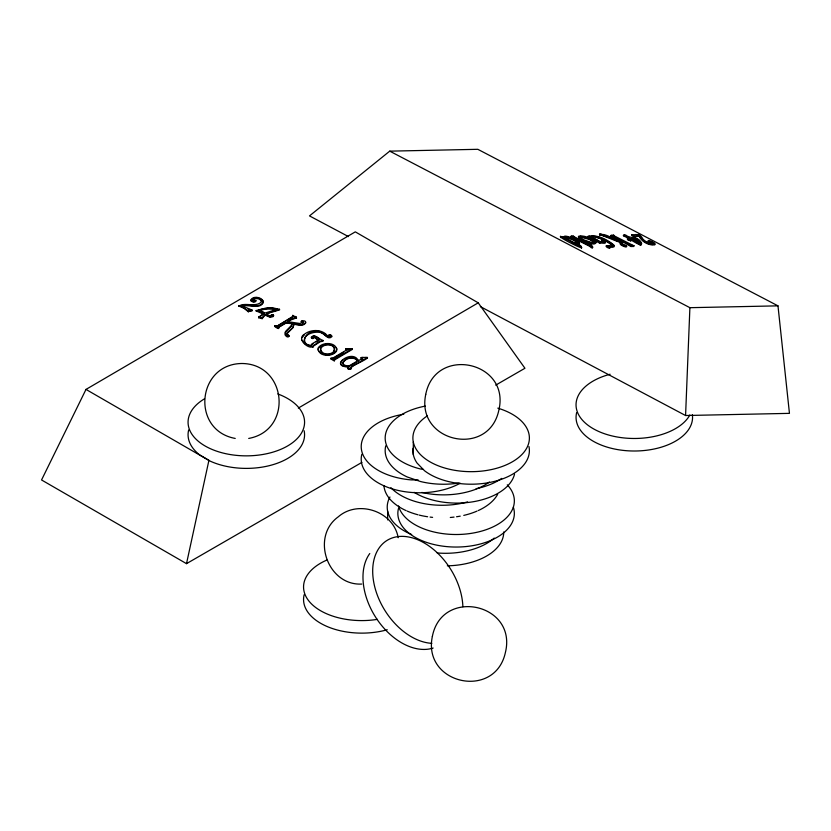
<?xml version="1.0" encoding="UTF-8"?>
<svg xmlns="http://www.w3.org/2000/svg" width="831" height="831" viewBox="0 0 831 831"><rect width="100%" height="100%" fill="white"/><g stroke="black" fill="none" stroke-linecap="round" stroke-linejoin="round"><path stroke-width="1.25" d="M304.053 341.053C304.416 333.833 313.817 331.496 319.8 332.4C324.308 332.317 327.559 340.97 331.86 336.659L331.247 335.766M389.729 151.149L477.825 149.31L777.982 305.85L789.45 413.36L685.575 415.521L689.896 307.688L389.729 151.149L309.496 215.904L348.48 236.596M302.328 323.477L303.014 322.75L302.536 321.524C299.077 321.192 305.154 319.893 305.59 321.774L305.673 322.449C303.107 326.178 297.55 324.433 293.945 323.55L293.135 327.58L286.425 334.259L287.1 336.004L287.484 335.132L288.565 335.205L288.637 336.648L286.685 336.576L285.345 335.392L285.293 332.525M334.457 349.155L333.283 352.012A7.562 4.394 -0.3 0 1 329.969 353.674L328.681 353.902A6.43 3.74 -0.3 0 1 322.885 352.832C312.176 342.902 340.762 340.772 333.283 352.593A7.562 4.394 -0.3 0 1 331.195 353.861M621.349 241.738L621.037 240.938L610.827 235.911L612.935 235.879L621.287 240.294L620.986 242.423L621.235 241.779C614.14 240.252 606.225 232.867 599.504 234.664C602.859 236.825 600.283 232.95 601.499 235.35M633.908 245.779L631.124 245.81L622.835 241.094L622.585 241.748L630.874 246.464L633.627 246.495L633.908 245.779L614.358 235.962C613.579 234.311 608.676 235.526 613.039 235.983L612.79 236.638M318.044 349.747L318.761 347.638L320.88 345.841M590.986 245.062L574.221 236.814C573.619 235.744 571.115 235.609 570.845 236.845L589.657 246.298C594.103 250.983 592.659 243.992 590.737 245.716M336.887 349.124C334.633 356.395 321.836 356.437 318.2 350.246M622.596 242.621L622.585 241.748M340.513 363.23C341.77 366.492 345.987 366.866 348.978 366.346C345.426 368.559 350.879 370.688 350.703 368.528L351.804 367.136C350.682 365.983 375.913 356.052 364.29 357.455C359.522 356.863 361.963 358.213 362.046 359.2M350.848 369.255L350.796 367.458L351.804 366.554L367.489 357.423M275.923 326.375C272.443 325.596 279.943 330.458 278.551 327.31L286.103 322.428L292.45 323.238L291.297 326.479L286.207 331.029M186.508 563.657L208.913 460.384L85.998 389.417L41.55 479.965L186.508 563.657L361.911 462.389M633.773 238.113L634.417 238.071M562.036 237.406L563.979 238.175L564.228 237.521C548.626 232.264 588.338 252.821 580.568 246.443M560.541 236.201L562.047 237.251M303.014 322.75L301.248 321.898L302.713 321.348M278.697 326.76L278.582 328.577M267.27 315.333L266.512 314.056L269.763 312.352L279.6 309.35L272.786 307.854L267.187 307.74L256.177 310.555L261.017 311.978L263.791 313.671L258.69 317.774L262.139 318.626L262.98 316.549L265.338 314.689L269.95 316.632L272.994 316.102L273.586 315.292C272.329 313.858 270.584 314.752 272.049 316.164L271.633 316.569L272.038 315.583M262.201 318.574L265.338 314.689M328.972 334.966L329.834 336.243L328.972 334.966L331.247 335.184L331.849 336.077C325.939 340.222 321.233 327.528 313.786 331.912C304.8 331.517 299.866 344.74 311.012 345.416L311.937 343.889L319.021 339.702L316.746 338.871L314.066 336.306L312.757 336.887L313.713 337.802L311.833 337.77C312.986 332.14 319.79 339.858 323.072 340.461L323.02 341.188L320.039 341.811L313.142 346.33M314.056 337.459L312.716 338.581L311.438 337.988L311.396 337.002M340.481 362.877L342.289 360.145M292.605 316.497L276.889 326.282L292.616 317.078L292.782 315.936C301.404 317.598 292.096 317.234 287.484 321.618L300.001 323.498L303.003 322.168M292.616 317.078L292.803 315.24M323.072 340.461L320.039 341.229L313.142 345.748C311.064 351.129 295.317 339.443 304.333 334.249C310.981 329.128 322.106 328.941 327.591 335.901L329.824 335.662M273.586 315.292L272.994 316.684L269.95 317.213L265.338 315.271M570.845 236.845L572.029 236.783M571.136 236.097L592.763 247.119M560.676 237.593L560.925 236.939M572.746 237.479L573.213 236.056M577.306 239.203L573.972 237.469L574.221 236.814M581.295 247.887L581.544 247.233L579.041 245.862L564.446 238.258L560.291 236.845M581.617 248.002C582.032 244.2 576.735 245.592 574.792 242.995L579.487 243.639C580.505 240.471 561.829 233.064 564.228 237.521M605.269 242.517L605.03 243.234L599.515 243.016L587.984 237.064L588.14 236.326C596.99 234.165 607.835 239.629 614.421 245.571L612.592 246.537L607.69 246.142L610.224 247.326C609.352 249.882 602.849 244.813 608.375 246.35M602.652 242.299L600.179 242.278L589.626 237.126C596.523 234.113 607.087 240.585 612.956 245.228L611.782 246.09L606.183 245.82L610.224 247.326M590.467 245.28L590.218 245.924L582.863 242.101M591.038 245.789L591.288 245.145M592.171 247.669L592.42 247.015M599.504 234.664L600.024 233.854M600.044 235.048L599.753 234.01M600.771 235.339L601.125 234.332M601.291 235.163L601.551 234.508M601.384 235.443L601.748 234.706L600.294 234.394M599.515 243.016C598.663 239.276 591.672 238.248 588.14 236.326M599.764 243.109L600.356 242.185C603.192 242.61 608.479 242.766 603.213 240.689C600.439 239.338 602.755 243.857 603.213 240.689M600.179 242.278C604.926 239.463 607.44 243.525 601.893 240.585M601.862 241.478L602.08 240.439M602.859 241.717L603.649 241.146M604.739 241.676L604.49 242.33L604.428 241.478M610.806 236.004L611.076 235.266M608.167 246.506L607.918 247.15L609.975 247.981M608.624 247.451L608.874 246.797M613.247 235.859L613.496 235.215M613.579 235.952L613.829 235.298M613.922 235.36L614.109 236.617L627.26 243.473M609.424 247.482L609.798 246.88M614.109 236.617L614.358 235.962M621.037 240.938L621.287 240.294M622.835 241.094L622.284 243.888C631.809 247.389 623.967 247.306 620.3 243.078L621.027 242.06L601.01 234.259M624.237 234.716C622.149 237.645 624.985 232.981 626.792 235.9C631.986 238.777 638.624 236.16 641.667 243.441L641.501 243.95C641.989 248.407 623.468 234.082 629.69 240.252M629.524 238.082L624.237 235.443L624.486 234.789M627.997 239.505C631.155 235.879 637.252 243.338 640.774 244.75M628.392 239.795L628.246 238.861M629.109 240.107L629.358 239.463C634.385 241.094 625.317 240.73 627.872 238.497M639.153 235.225L638.021 236.378L634.063 236.877L631.643 235.35C633.96 234.56 640.13 233.303 641.916 237.375C642.903 240.907 652.886 246.069 653.81 243.057C643.828 240.325 648.959 238.746 655.057 243.743L654.911 244.252C648.242 244.844 641.979 240.969 639.153 235.225L634.178 236.212L631.799 234.581M629.867 240.71L631.113 240.232M630.438 239.214L630.687 238.559M630.771 240.897L631.02 240.242M633.596 240.294L631.84 239.349L632.09 238.694L635.123 238.009L639.371 241.021L640.805 243.649L640.026 244.657L635.092 241.208M630.324 245.789L630.573 245.135M633.731 236.773L633.98 236.118M633.928 236.866L634.178 236.212M630.75 246.381L630.999 245.727M633.97 237.863L634.219 237.209M630.874 246.464L631.124 245.81M631.207 246.537L631.456 245.893M631.643 245.758L631.892 245.103M631.84 239.349L634.5 239.079L635.123 238.009M632.547 246.08L633.461 246.34L633.721 245.685M637.065 235.568L638.478 234.425M642.28 239.048L638.468 235.131L638.717 234.477M640.389 245.384L640.639 244.74M638.904 235.869C641.729 241.624 647.993 245.498 654.662 244.906L654.807 244.387C653.945 241.873 643.859 239.941 649.769 242.694L649.998 241.956M649.769 242.694L649.385 242.164L650.476 241.52M650.226 242.174L651.265 241.759M293.81 325.264L292.387 328.048L286.934 332.701L286.404 334.685L287.1 336.004M334.394 360.031L352.261 349.435L352.354 348.667L345.821 348.781L347.462 349.508L332.93 358.036C328.796 357.642 332.525 360.353 334.384 360.779L334.478 359.958M334.384 360.779L334.571 359.023L352.354 348.667M263.437 302.245C258.524 309.215 248.272 303.419 241.312 305.6L251.866 309.963L252.032 310.649L248.22 311.698L244.293 308.446L238.902 306.078M352.261 349.435C351.596 348.76 341.728 349.633 347.462 349.508M250.92 300.303L253.081 298.402M563.096 237.084L563.885 236.638M253.143 299.866C258.275 300.323 253.403 302.983 251.035 300.49M255.917 300.49L255.075 301.965L253.445 302.193L251.035 301.071L250.92 299.721C253.642 295.545 261.547 297.134 263.458 301.414C261.516 310.233 248.77 304.219 242.517 306.047M302.193 337.635L304.333 334.831M272.049 316.164C270.065 315.375 273.129 314.461 273.596 315.873M288.637 336.648L288.897 335.631M343.058 362.669C345.467 358.296 352.604 356.457 356.561 359.854L357.039 360.851M348.282 368.071L348.978 366.346M292.18 324.526L285.282 331.943L285.345 334.81L286.674 335.994L288.637 336.067M312.913 347.275L312.986 346.569M640.524 245.405L641.189 243.39L636.359 239.235M589.626 237.126C597.489 236.149 606.63 240.772 612.707 245.883L612.354 246.641L610.432 246.651M263.801 314.263L256.312 310.981M314.056 338.04L312.757 337.469L315.001 337.199L316.746 339.453L319.021 340.284L316.102 341.988M311.396 337.583L314.544 336.295M253.123 299.357L253.143 300.448L254.047 298.454L258.555 298.194L261.256 299.856L261.142 302.183C255.221 307.657 244.137 301.819 238.829 306.307M253.123 299.949L255.294 298.589L258.566 298.776L261.266 300.438L261.599 301.622M311.313 345.073L313.183 343.702M356.79 361.963L349.56 366.211M262.139 318.044L258.68 317.037L263.791 313.671M621.027 242.06L620.051 243.732C620.393 245.737 628.735 248.469 625.951 246.049M292.668 315.925L294.735 316.902M601.634 241.239L602.963 241.333M579.581 244.044L576.735 244.21M238.757 305.569C244.002 305.631 246.807 313.391 252.022 310.067M640.026 244.657L640.618 243.691L640.15 242.777L634.874 238.663M279.465 309.246C277.149 311.864 269.795 311.469 266.512 314.648M85.998 389.417L355.304 231.859L478.22 302.827L524.943 368.258L495.702 385.137M278.707 327.341L286.103 323.01L292.46 323.82L292.45 323.238M287.495 322.199C289.375 319.457 295.545 319.218 296.49 317.245M343.67 352.334L332.93 358.618L332.93 358.036M298.329 408.073L478.22 302.827M589.397 236.191L587.984 237.064M274.822 326.573L274.749 325.773L276.879 325.7M259.812 309.703L265.037 308.55M271.633 315.988L269.982 316.05L266.512 314.056M255.927 301.071L253.58 300.864M248.708 438.436C293.156 430.292 287.1 363.885 241.966 363.5C196.833 363.885 190.777 430.292 235.225 438.436M327.591 336.482L329.523 336.659M276.962 309.257L265.224 313.017L258.389 310.254L268.86 308.187L274.791 308.654L276.962 309.838M273.929 310.462L275.954 310.046M329.969 354.255L328.681 354.484A6.43 3.74 -0.3 0 1 324.942 354.245M330.883 358.753L332.151 358.732M577.784 243.961C578.864 241.146 569.941 238.777 566.991 237.728A5.474 1.184 21 0 0 564.529 237.645M301.975 340.222L305.538 344.211L312.903 346.693M287.495 335.714L288.908 336.212M348.989 366.928C327.57 367.001 352.884 348.075 358.338 360.789L362.617 358.254L360.955 357.517M350.848 368.673L348.096 368.424M254.13 298.111C257.537 297.612 261.994 298.506 263.458 301.996M325.638 344.346L329.398 344.346M243.888 305.257L246.838 305.112M366.315 357.974L367.489 358.005M689.896 307.688L777.982 305.85M362.285 358.026L360.976 358.296M250.349 305.143L255.481 305.143M418.18 479.934L411.189 479.892A58.243 33.624 0 0 1 361.34 448.782A58.243 33.624 0 0 1 403.814 414.212M361.734 584.068C327.58 585.834 310.472 536.816 338.259 516.83C358.151 499.338 393.686 511.377 398.184 537.719M651.816 244.584L654.007 244.231L651.016 242.413M599.774 234.498L611.387 238.362M274.791 309.236L265.546 309.018L258.389 310.836L260.654 311.345M607.814 246.672L613.455 247.067L614.067 246.745L613.766 245.509M274.749 325.773L278.582 327.996M600.761 234.903L620.778 242.714M581.908 236.555C569.869 235.703 594.778 247.731 595.567 242.86M633.658 235.568L631.643 235.35M592.036 236.17L593.905 236.461M423.249 469.432L420.507 468.985A58.243 33.624 0 0 1 385.231 436.576A58.243 33.624 0 0 1 425.327 406.099M591.475 243.088L592.721 243.286M272.786 308.436L279.6 309.932M330.883 358.171L334.374 360.197M575.104 243.525L576.589 243.867M353.393 357.569L356.27 358.597M583.404 236.897L590.176 239.338L595.048 242.257M588.255 242.247L589.989 242.735M596.076 236.98L602.735 239.214M319.727 331.559L325.108 334.01M567.251 237.178L568.716 237.624M589.875 236.471L600.429 241.624M630.116 240.055L627.291 238.331L629.472 237.905C626.46 235.474 618.555 234.062 627.218 237.573M648.118 243.41L650.008 244.106M268.164 315.925L269.992 316.632M570.263 238.175L579.134 243.078M584.962 241.104L583.539 240.502A7.562 1.641 21 0 1 580.277 238.715L579.664 238.217A6.43 1.392 21 0 1 580.235 237.022L589.034 239.318L593.708 241.696L594.612 243.13M315.697 336.493L316.725 336.919M603.399 241.79L604.179 242.133M624.704 246.069L622.035 244.543M603.555 239.536L605.934 240.585M628.652 239.141L629.358 239.463M249.643 309.838L252.032 310.649M613.943 239.577L616.571 240.793M571.541 242.091L573.317 242.901M295.846 317.504L296.584 318.044M306.93 344.595L307.865 345.073M262.773 312.113L264.081 312.778M480.339 306.587L685.575 415.521M632.09 238.694L640.275 244.002M565.215 238.694L566.617 239.525M247.721 308.665L249.238 309.62M610.183 242.797L611.761 243.784M630.064 240.221L630.864 240.876M322.885 353.414C314.482 346.859 331.662 340.502 334.291 348.625M643.277 240.575L644.472 241.509M563.345 237.562L563.979 238.175M318.138 338.103L319.239 339.328M304.52 342.372L305.476 343.546M592.534 247.752L591.194 245.903M336.233 347.607L336.742 348.615M357.839 359.916L358.338 361.371M342.954 362.95L343.172 363.729A5.474 3.179 -0.3 0 0 344.595 365.058A4.446 2.586 -0.3 0 0 349.55 365.63L356.779 361.381L356.551 359.272C352.604 355.876 345.467 357.714 343.047 362.087L343.182 364.31M305.59 322.355L305.683 323.041C303.107 326.76 297.55 325.014 293.945 324.132L293.945 323.55M367.395 357.61L367.406 358.192M362.482 357.964L362.617 358.836M348.21 368.59L348.21 369.172M347.337 349.217L347.337 349.799M345.821 348.781L345.873 349.56M334.571 359.023L334.581 359.605M333.937 360.124L333.937 360.706M331.039 358.452L331.039 359.034M330.302 334.862L330.302 335.444M328.629 336.264L328.64 336.846M315.001 336.617L315.001 337.199M313.578 336.295L313.588 336.877M313.422 337.947L313.422 338.529M313.162 336.441L313.173 337.022M313.142 337.282L313.142 337.864M312.757 336.887L312.757 337.469M312.705 337.999L312.716 338.581M312.674 346.724L312.674 347.306M311.833 337.77L311.843 338.352M302.536 321.524L302.536 322.106M301.279 321.171L301.248 321.898M296.387 317.525L296.387 318.107M294.434 317.556L294.444 318.138M288.565 335.205L288.565 335.786M288.014 335.059L288.025 335.641M287.713 336.295L287.723 336.877M287.277 335.371L287.287 335.953M286.674 335.994L286.685 336.576M286.103 322.428L286.103 323.01M278.198 327.944L278.208 328.525M274.895 325.731L274.905 326.313M273.202 314.669L273.202 315.25M272.994 314.585L272.994 315.167M271.893 315.198L271.893 315.78M271.238 314.876L271.166 315.593M261.983 318.076L261.983 318.657M258.68 317.037L258.69 317.774M256.177 310.555L256.177 311.137M255.616 300.469L255.626 301.051M251.866 310.181L251.876 310.763M248.583 311.106L248.583 311.687M248.209 311.116L248.22 311.698M413.308 442.04L413.308 454.578M387.641 511.138L387.641 519.915M494.227 538.072A58.243 33.624 0 0 1 437.199 552.958M411.688 534.53A58.243 33.624 0 0 1 389.936 497M513.361 507.253A58.243 33.624 0 0 1 457.32 547.037A58.243 33.624 0 0 1 398.444 508.634M503.721 531.965A58.243 33.624 0 0 1 447.348 565.818M507.294 484.837A58.243 33.624 0 0 1 474.678 532.754A58.243 33.624 0 0 1 398.527 505.965M497.655 494.32A58.243 33.624 0 0 1 478.24 510.566M477.036 511.096A58.243 33.624 0 0 1 463.781 515.397M460.218 516.144A58.243 33.624 0 0 1 456.541 516.757M454.048 517.09A58.243 33.624 0 0 1 450.298 517.474M432.598 517.36A58.243 33.624 0 0 1 430.105 517.09M427.622 516.747A58.243 33.624 0 0 1 419.208 515.095M417.951 514.773A58.243 33.624 0 0 1 407.211 511.096M406.12 510.618A58.243 33.624 0 0 1 383.932 485.678M467.573 501.893A58.243 33.624 0 0 1 390.923 487.683M514.514 474.252A58.243 33.624 0 0 1 474.2 501.571A58.243 33.624 0 0 1 414.129 492.326M501.695 478.396A58.243 33.624 0 0 1 476.153 488.67M489.386 482.022A58.243 33.624 0 0 1 421.847 492.43M460.166 483.195A58.243 33.624 0 0 1 393.094 489.127A58.243 33.624 0 0 1 361.807 454.36M692.358 414.617A58.243 33.624 0 0 1 632.547 450.994A58.243 33.624 0 0 1 576.652 412.602M689.844 414.991A58.243 33.624 0 0 1 595.702 430.032A58.243 33.624 0 0 1 610.11 374.251M459.076 482.998A58.243 33.624 0 0 1 420.507 481.523L407.429 477.046A58.243 33.624 0 0 1 385.761 445.821M528.973 446.569A58.243 33.624 0 0 1 492.804 481.793A58.243 33.624 0 0 1 424.516 470.73L417.069 463.085A58.243 33.624 0 0 1 413.028 448.293M497.8 408.146A58.243 33.624 0 0 1 520.601 455.804A58.243 33.624 0 0 1 436.483 465.069A58.243 33.624 0 0 1 427.279 415.916M377.461 619.355A58.243 33.624 0 0 1 309.548 601.821A58.243 33.624 0 0 1 326.884 560.052M387.256 629.753A58.243 33.624 0 0 1 327.456 626.657A58.243 33.624 0 0 1 304.146 594.726M433.148 648.035A58.243 38.808 58 0 1 376.723 618.877A58.243 38.808 58 0 1 369.774 553.529M431.829 643.339A58.243 38.808 58 0 1 373.815 582.666A58.243 38.808 58 0 1 411.896 537.74A58.243 38.808 58 0 1 462.877 606.713M304.156 430.759A58.243 33.624 0 0 1 274.853 464.082A58.243 33.624 0 0 1 210.326 461.195L199.7 454.921A58.243 33.624 0 0 1 188.658 429.98M277.803 393.936A58.243 33.624 0 0 1 293.125 442.248A58.243 33.624 0 0 1 208.612 447.857A58.243 33.624 0 0 1 204.53 398.797M425.742 394.403C415.604 442.154 488.327 458.193 498.766 410.566C510.92 361.506 435.288 345.073 425.742 394.403M432.359 636.432C422.221 684.183 494.944 700.221 505.373 652.605C517.536 603.535 441.895 587.102 432.359 636.432M318.231 348.075C317.546 356.977 333.179 357.434 336.69 350.796C337.459 341.863 321.711 341.427 318.231 348.075M596.024 242.714C590.467 244.304 582.396 240.626 578.376 236.336C583.954 234.789 591.973 238.435 596.024 242.714M578.75 243.047L573.567 242.257L565.464 238.04A4.446 0.966 21 0 1 565.402 236.845A5.474 1.184 21 0 1 567.241 237.074L575.177 240.19L578.75 243.047M594.861 242.475L590.239 242.091L583.788 239.858A7.562 1.641 21 0 1 580.526 238.061L579.913 237.573A6.43 1.392 21 0 1 580.485 236.378L589.283 238.674L593.957 241.042L594.861 242.475"/></g></svg>
